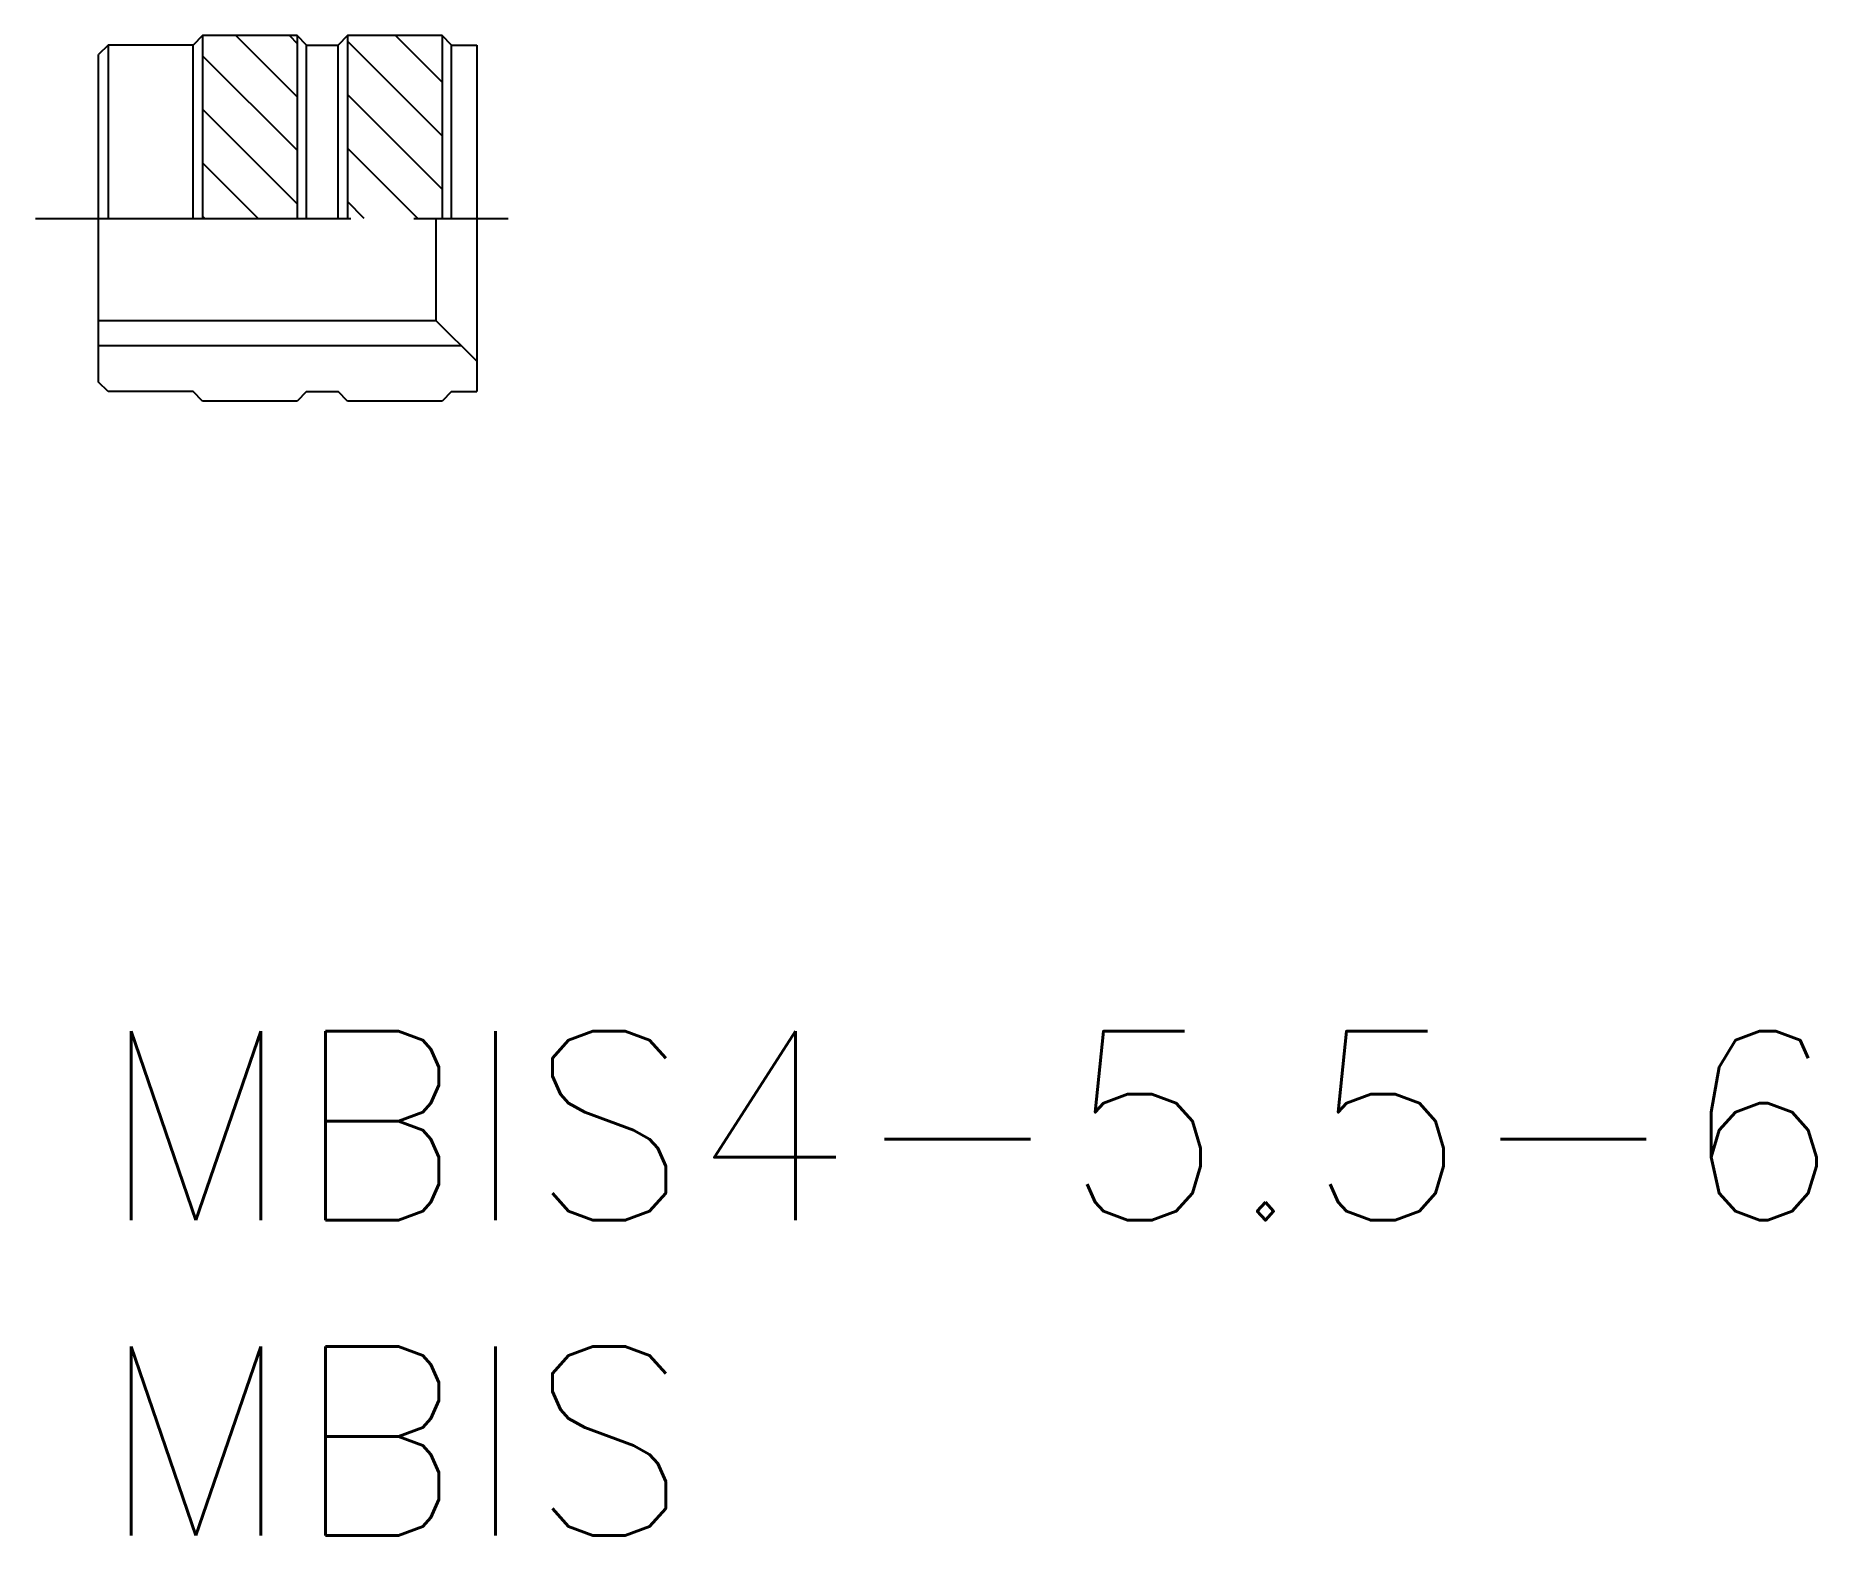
# Model space of a CAD drawing. Extents: x -1 to 27.3, y -8 to 15.8.
import ezdxf

# ---------------------------------------------------------------- set-up
doc = ezdxf.new("R2010")
doc.units = 0
doc.header["$LTSCALE"] = 0.5
doc.linetypes.add('CENTER', pattern=[50.8, 31.75, -6.35, 6.35, -6.35])
doc.linetypes.add('DASHDOT', pattern=[17, 10, -2, 3, -2])
for name, color, linetype in [('MSM_CENTER', 1, 'CENTER'), ('MSM_CONTINUOUS', 7, 'CONTINUOUS'), ('MSM_NARROW', 5, 'CONTINUOUS'), ('MSM_PART_NUMBER', 7, 'CONTINUOUS')]:
    doc.layers.add(name, color=color, linetype=linetype)
doc.styles.get("Standard").update_dxf_attribs({"font": 'txt.shx', "height": 3, "bigfont": 'bigfont.shx'})

msp = doc.modelspace()

# ---------------------------------------------------------------- linework, layer by layer
at = {"layer": 'MSM_CENTER', "linetype": 'DASHDOT'}
msp.add_line((-1, 12.9), (6.7, 12.9), dxfattribs=at)
at = {"layer": 'MSM_CONTINUOUS'}
for p, q in [((0.15, 15.65), (0, 15.5)), ((1.5, 15.65), (0.15, 15.65)), ((0.15, 15.65), (0.15, 12.9)), ((1.65, 15.8), (1.5, 15.65)), ((1.5, 12.9), (1.5, 15.65)), ((3.15, 15.8), (1.65, 15.8)), ((1.65, 15.8), (1.65, 12.9)), ((3.15, 14.829), (2.179, 15.8)), ((3.027, 15.8), (3.15, 15.677)), ((3.3, 15.65), (3.15, 15.8)), ((3.15, 15.8), (3.15, 12.9)), ((3.3, 15.65), (3.8, 15.65)), ((3.3, 12.9), (3.3, 15.65)), ((3.95, 15.8), (3.8, 15.65)), ((3.8, 12.9), (3.8, 15.65)), ((5.45, 15.8), (3.95, 15.8)), ((3.95, 15.8), (3.95, 12.9)), ((5.45, 14.212), (3.95, 15.712)), ((5.45, 15.06), (4.71, 15.8)), ((5.6, 15.65), (5.45, 15.8)), ((5.45, 15.8), (5.45, 12.9)), ((5.6, 15.65), (6, 15.65)), ((5.6, 12.9), (5.6, 15.65)), ((6, 15.65), (6, 10.15)), ((0, 10.3), (0, 15.5)), ((3.15, 13.98), (1.65, 15.48)), ((5.45, 13.363), (3.95, 14.863)), ((3.15, 13.132), (1.65, 14.632)), ((5.064, 12.9), (3.95, 14.014)), ((2.533, 12.9), (1.65, 13.783)), ((4.216, 12.9), (3.95, 13.166)), ((1.685, 12.9), (1.65, 12.935)), ((5.348, 12.9), (5.348, 11.279)), ((0, 11.279), (5.348, 11.279)), ((5.348, 11.279), (6, 10.633)), ((0.15, 10.15), (0, 10.3)), ((1.5, 10.15), (0.15, 10.15)), ((1.65, 10), (1.5, 10.15)), ((3.15, 10), (1.65, 10)), ((3.3, 10.15), (3.15, 10)), ((3.3, 10.15), (3.8, 10.15)), ((3.95, 10), (3.8, 10.15)), ((5.45, 10), (3.95, 10)), ((5.6, 10.15), (5.45, 10)), ((5.6, 10.15), (6, 10.15))]:
    msp.add_line(p, q, dxfattribs=at)
at = {"layer": 'MSM_NARROW', "linetype": 'CONTINUOUS'}
msp.add_line((0, 10.881), (5.75, 10.881), dxfattribs=at)

# ---------------------------------------------------------------- texts
at = {"layer": 'MSM_PART_NUMBER'}
for s, p in [('MBIS4-5.5-6', (0, -3)), ('MBIS', (0, -8))]:
    msp.add_text(s, height=3, dxfattribs=at).set_placement(p)

doc.saveas('drawing.dxf')
